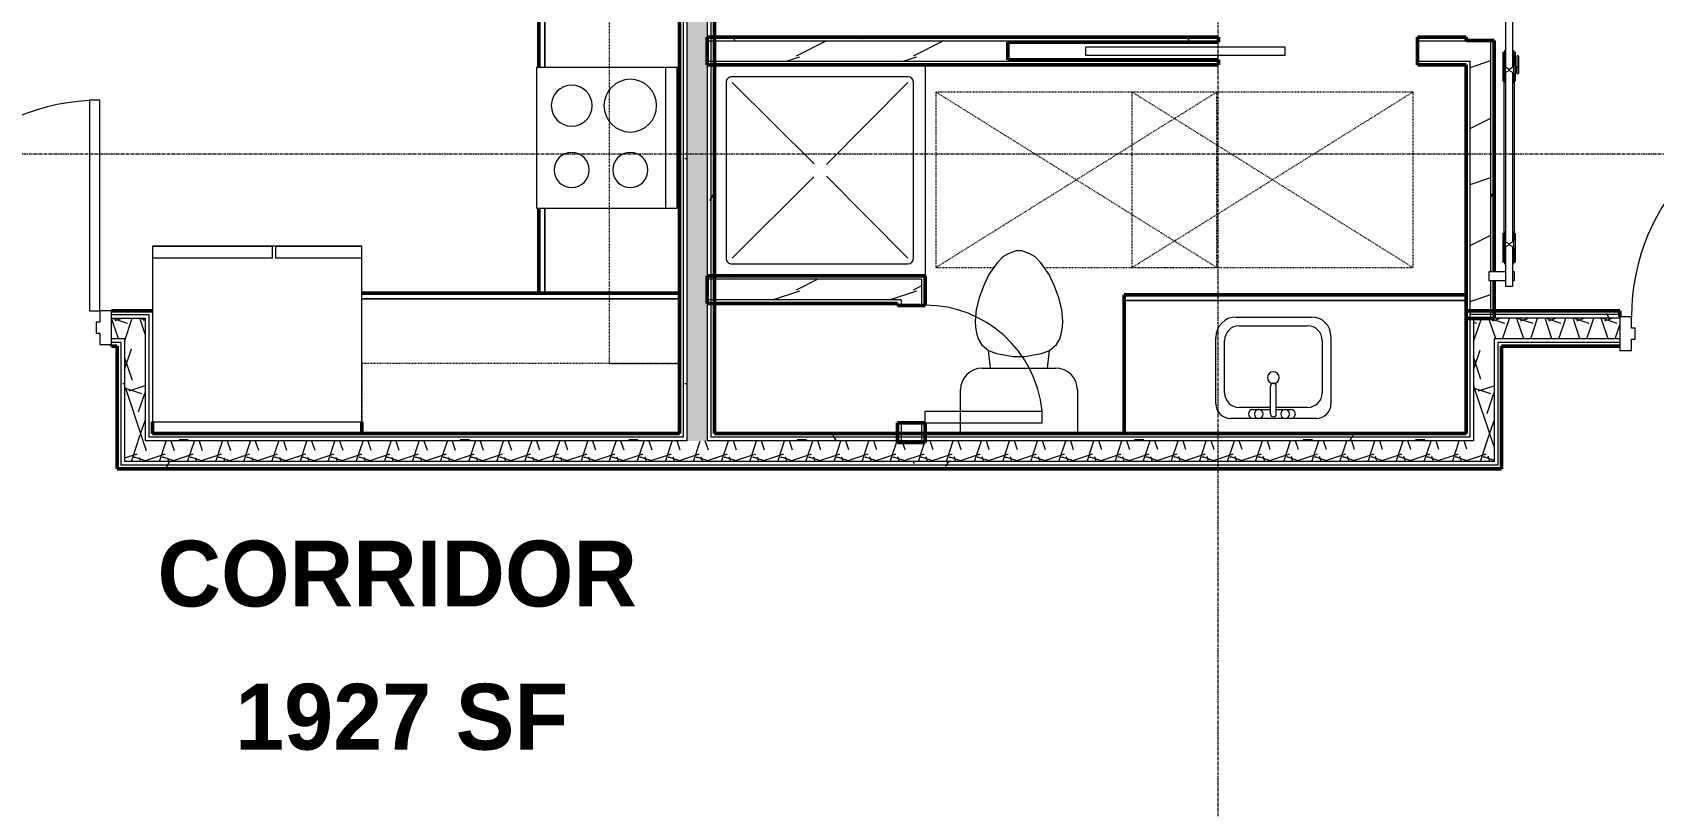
# Model space of a CAD drawing. Extents: x -4294 to -464, y 9706 to 12475.
# Drawn here: x -3029.8 to -2752.9, y 10391.7 to 10524 of the extents above; entities that cross this region are included whole.
import ezdxf

# ---------------------------------------------------------------- set-up
doc = ezdxf.new("R2010")
doc.units = 0
doc.linetypes.add('Dash', pattern=[0.25, 0.125, -0.125])
doc.linetypes.add('Grid Line 1_2_', pattern=[0.875, 0.5, -0.125, 0.125, -0.125])
for name, color, linetype, lineweight in [('0-1', 7, 'Continuous', 5), ('0-2', 50, 'Continuous', 13), ('A-AREA-IDEN', 2, 'Continuous', 9), ('A-DOOR', 31, 'Continuous', 13), ('A-DOOR-1', 7, 'Continuous', 9), ('A-DOOR-2', 90, 'Continuous', 20), ('A-DOOR-3', 50, 'Continuous', 13), ('A-DOOR-4', 250, 'Continuous', 50), ('A-DOOR-5', 31, 'Continuous', 20), ('A-DOOR-6', 31, 'Continuous', 9), ('A-DOOR-FRAM', 31, 'Continuous', 20), ('A-GENM-HDLN-1', 7, 'Dash', 9), ('A-WALL', 113, 'Continuous', 13), ('A-WALL-2', 250, 'Continuous', 50), ('A-WALL-3', 50, 'Continuous', 13), ('A-WALL-PATT-1', 7, 'Continuous', 9), ('A-WALL-PATT-2', 8, 'Continuous', 9), ('A-WALL-PATT-5', 111, 'Continuous', 9), ('I-WALL-1', 2, 'Continuous', 50), ('P-SANR-FIXT-1', 7, 'Continuous', 9), ('Q-CASE-1', 250, 'Continuous', 50), ('Q-CASE-2', 7, 'Continuous', 9), ('Q-CASE-HDLN-1', 7, 'Dash', 9), ('Q-SPCQ-1', 7, 'Continuous', 9), ('S-GRID-1', 1, 'Grid Line 1_2_', 9)]:
    doc.layers.add(name, color=color, linetype=linetype, lineweight=lineweight)
doc.styles.add('Century Gothic_B', font='Gothicb.ttf', dxfattribs={"height": 11.25})
pattern_1 = [(0, (0, 0), (38.4, 9.6), [1.584, -27.216, 1.584, -27.216, -153.6]), (0, (0, 0), (38.4, 9.6), [-57.6, 1.584, -56.016, 1.584, -27.216, -67.2]), (0, (0, 0), (38.4, 9.6), [-144, 1.584, -17.616, 1.584, -46.416]), (120, (14.4, 4.8), (-27.513844, 28.4553755), [1.584, -27.216, 1.584, -27.216, -153.6]), (120, (14.4, 4.8), (-27.513844, 28.4553755), [-57.6, 1.584, -56.016, 1.584, -27.216, -67.2]), (120, (14.4, 4.8), (-27.513844, 28.4553755), [-144, 1.584, -17.616, 1.584, -46.416]), (240, (19.2, 24), (-10.886156, -38.0553755), [1.584, -27.216, 1.584, -27.216, -153.6]), (240, (19.2, 24), (-10.886156, -38.0553755), [-57.6, 1.584, -56.016, 1.584, -27.216, -67.2]), (240, (19.2, 24), (-10.886156, -38.0553755), [-144, 1.584, -17.616, 1.584, -46.416])]
pattern_2 = [(216.87, (7.997, 19.992), (59.9755286, 39.9843071), [9.996, -89.964]), (206.565, (19.992, 13.994), (-19.991807, -19.992219), [22.352, -22.352]), (198.435, (19.992, 3.998), (-39.983821, -19.991955), [12.644, -50.576])]
pattern_3 = [(161.57, (0.6, 0.6), (-4.80033747, -0.00041462), [0, -34.152, 3.792, 0]), (18.43, (-0.6, 0.6), (-4.80033747, 0.00041462), [0, -34.152, 3.792, 0]), (108.43, (0.6, 0.6), (2.39913218, -12.00105099), [11.382, -26.562]), (71.57, (-0.6, 0.6), (2.39913218, 12.00105099), [11.382, -26.562])]

# ---------------------------------------------------------------- blocks, each defined once
blk = doc.blocks.new('Refrigerator_-_Side-by-Side_6047 - 36_ X 30_-345559-FLOOR PLAN - 2ND FLOOR')
at = {"layer": 'Q-SPCQ-1'}
for p, q in [((17.87, 14.42), (-17.88, 14.42)), ((-17.88, 14.42), (-17.88, -15.58)), ((17.87, -15.58), (17.87, 14.42)), ((-17.88, -13.58), (-3.13, -13.58)), ((-17.88, -13.58), (-17.88, -15.58)), ((-3.13, -15.58), (-3.13, -13.58)), ((-2.63, -13.58), (17.87, -13.58)), ((-2.63, -13.58), (-2.63, -15.58)), ((17.87, -15.58), (17.87, -13.58)), ((-17.88, -15.58), (17.87, -15.58)), ((-3.13, -15.58), (-17.88, -15.58)), ((17.87, -15.58), (-2.63, -15.58))]:
    blk.add_line(p, q, dxfattribs=at)
blk = doc.blocks.new('Range - 24_ x 24_-V33-FLOOR PLAN - 2ND FLOOR')
at = {"layer": 'Q-SPCQ-1'}
for p, q in [((24, 24), (0, 24)), ((0, 24), (0, 0)), ((24, 0), (24, 24)), ((0, 22), (24, 22)), ((0, 0), (24, 0))]:
    blk.add_line(p, q, dxfattribs=at)
for centre, radius, start, end in [((6.5, 16), 4.5, 360, 180), ((17.5, 16), 3, 360, 180), ((6.5, 16), 4.5, 180, 0), ((17.5, 16), 3, 180, 0), ((6.5, 6), 3.5, 360, 180), ((17.5, 6), 3, 360, 180), ((6.5, 6), 3.5, 180, 0), ((17.5, 6), 3, 180, 0)]:
    blk.add_arc(centre, radius, start, end, dxfattribs=at)
blk = doc.blocks.new('OD_CW_Base Cabinet - OD_CW_Base Cabinet-1445441-FLOOR PLAN - 2ND FLOOR')
at = {"layer": 'Q-CASE-1'}
for p, q in [((0.74, -24), (0.74, 0)), ((0.74, 0), (15.27, 0)), ((39.27, 0), (70.36, 0)), ((70.36, 0), (70.36, -24))]:
    blk.add_line(p, q, dxfattribs=at)
at = {"layer": 'Q-CASE-2'}
for p, q in [((0.74, -1), (0.74, 0)), ((0.74, 0), (15.27, 0)), ((15.27, -1), (0.74, -1)), ((0.74, -24), (0.74, -1)), ((0.74, -1), (15.27, -1)), ((39.27, 0), (70.36, 0)), ((70.36, -1), (39.27, -1)), ((39.27, -1), (70.36, -1)), ((70.36, 0), (70.36, -1)), ((70.36, -1), (70.36, -24))]:
    blk.add_line(p, q, dxfattribs=at)
blk = doc.blocks.new('OD_CW_Base Cabinet - OD_CW_Base Cabinet-V65-FLOOR PLAN - 2ND FLOOR')
at = {"layer": 'Q-CASE-1'}
for p, q in [((0.74, 0), (54.99, 0)), ((0.74, -24), (0.74, -22))]:
    blk.add_line(p, q, dxfattribs=at)
at = {"layer": 'Q-CASE-2'}
for p, q in [((0.74, 0), (54.99, 0)), ((54.99, -1), (0.74, -1)), ((0.74, -1), (54.99, -1)), ((0.74, -24), (0.74, -22))]:
    blk.add_line(p, q, dxfattribs=at)
blk = doc.blocks.new('OD_CW_Upper Cabinet - OD_CW_Upper Cabinet-1916694-FLOOR PLAN - 2ND FLOOR')
at = {"layer": 'Q-CASE-HDLN-1'}
for p, q in [((118.36, 24), (0.74, 24)), ((0.74, 24), (0.74, 12)), ((118.36, 12), (118.36, 24)), ((0.74, 12), (118.36, 12))]:
    blk.add_line(p, q, dxfattribs=at)
blk = doc.blocks.new('OD_CW_Upper Cabinet - OD_CW_Upper Cabinet-1916695-FLOOR PLAN - 2ND FLOOR')
at = {"layer": 'Q-CASE-HDLN-1'}
for p, q in [((54.99, 24), (0.74, 24)), ((0.74, 24), (0.74, 12)), ((54.99, 12), (54.99, 24)), ((0.74, 12), (54.99, 12))]:
    blk.add_line(p, q, dxfattribs=at)
blk = doc.blocks.new('Pocket_Door_2385 - 34_ x 80_-1722096-FLOOR PLAN - 2ND FLOOR')
at = {"layer": 'A-DOOR-2'}
for p, q in [((-39.67, -0.75), (-39.67, 0.75)), ((-39.67, 0.75), (-5.67, 0.75)), ((-5.67, 0.75), (-5.67, -0.75)), ((-5.67, -0.75), (-39.67, -0.75))]:
    blk.add_line(p, q, dxfattribs=at)
blk = doc.blocks.new('M_Sink Vanity-Square - 500 x 440mm-1372835-FLOOR PLAN - 2ND FLOOR')
at = {"layer": 'P-SANR-FIXT-1'}
for p, q in [((-5.72, 10.23), (7.14, 10.23)), ((-5.72, 10.23), (7.14, 10.23)), ((-5.22, 8.73), (6.46, 8.73)), ((-9.22, -4.59), (-9.22, 6.73)), ((-9.22, -4.59), (-9.22, 6.73)), ((-7.72, -2.72), (-7.72, 6.23)), ((8.96, 6.23), (8.96, -2.72)), ((10.46, 6.91), (10.46, -4.59)), ((10.46, 6.91), (10.46, -4.59)), ((0.12, -6.33), (0.12, -1.59)), ((1.12, -6.33), (1.12, -1.59)), ((0.12, -5.22), (-5.22, -5.22)), ((6.46, -5.22), (1.12, -5.22)), ((7.96, -7.09), (-6.72, -7.09)), ((7.96, -7.09), (-6.72, -7.09)), ((-2.88, -5.59), (0.12, -5.59)), ((3.62, -7.09), (-2.88, -7.09)), ((1.12, -5.59), (3.62, -5.59))]:
    blk.add_line(p, q, dxfattribs=at)
for centre, radius, start, end in [((-5.72, 6.73), 3.5, 90, 180), ((-5.72, 6.73), 3.5, 90, 180), ((-5.22, 6.23), 2.5, 90, 180), ((6.46, 6.23), 2.5, 360, 90), ((7.14, 6.91), 3.32, 0, 90), ((7.14, 6.91), 3.32, 360, 90), ((0.62, -0.13), 1, 360, 180), ((-5.22, -2.72), 2.5, 180, 270), ((0.62, -0.13), 1, 180, 0), ((0.62, -1.59), 0.5, 360, 180), ((6.46, -2.72), 2.5, 270, 360), ((-6.72, -4.59), 2.5, 180, 270), ((-6.72, -4.59), 2.5, 180, 270), ((7.96, -4.59), 2.5, 270, 0), ((7.96, -4.59), 2.5, 270, 0), ((-2.88, -6.34), 0.75, 90, 270), ((-1.88, -6.34), 0.75, 360, 180), ((-1.88, -6.34), 0.75, 180, 0), ((0.62, -6.33), 0.5, 180, 0), ((2.62, -6.34), 0.75, 0, 180), ((2.62, -6.34), 0.75, 180, 0), ((3.62, -6.34), 0.75, 270, 90)]:
    blk.add_arc(centre, radius, start, end, dxfattribs=at)
blk = doc.blocks.new('Toilet-Domestic-3D - Toilet-Domestic-3D-V72-FLOOR PLAN - 2ND FLOOR')
at = {"layer": 'P-SANR-FIXT-1'}
for p, q in [((-9.98, 11.75), (-9.98, 19.2)), ((9.98, 19.2), (9.98, 11.75)), ((6.25, 8.02), (-6.25, 8.02)), ((-4.86, 8.02), (-5.21, 5)), ((-1, 6), (-3.84, 5.5)), ((1, 6), (-1, 6)), ((3.84, 5.5), (1, 6)), ((4.86, 8.02), (5.21, 5)), ((-6.97, 3), (-7.24, 2)), ((-6.4, 4), (-6.97, 3)), ((-5.21, 5), (-6.4, 4)), ((-3.84, 5.5), (-5.21, 5)), ((5.21, 5), (3.84, 5.5)), ((6.4, 4), (5.21, 5)), ((6.97, 3), (6.4, 4)), ((7.24, 2), (6.97, 3)), ((-7.41, 1), (-7.5, 0)), ((-7.24, 2), (-7.41, 1)), ((7.41, 1), (7.24, 2)), ((7.5, 0), (7.41, 1)), ((-7.5, 0), (-7.33, -1.99)), ((-7.33, -1.99), (-6.79, -4)), ((6.79, -4), (7.33, -1.99)), ((7.33, -1.99), (7.5, 0)), ((-6.79, -4), (-6.06, -6)), ((6.06, -6), (6.79, -4)), ((-6.06, -6), (-5.13, -8)), ((-5.13, -8), (-3.74, -10)), ((3.74, -10), (5.13, -8)), ((5.13, -8), (6.06, -6)), ((-3.74, -10), (-2.74, -11)), ((-2.74, -11), (-1.87, -11.5)), ((1.87, -11.5), (2.74, -11)), ((2.74, -11), (3.74, -10)), ((-1.87, -11.5), (-0.5, -12)), ((-0.5, -12), (0.5, -12)), ((0.5, -12), (1.87, -11.5))]:
    blk.add_line(p, q, dxfattribs=at)
for centre, start, end in [((-6.25, 11.75), 180, 270), ((6.25, 11.75), 270, 360)]:
    blk.add_arc(centre, 3.73, start, end, dxfattribs=at)
blk = doc.blocks.new('OD_CW_Base Cabinet - OD_CW_Base Cabinet-V73-FLOOR PLAN - 2ND FLOOR')
at = {"layer": 'Q-CASE-1'}
for p, q in [((59.14, 0), (59.14, 23.72)), ((0.74, 0), (59.14, 0))]:
    blk.add_line(p, q, dxfattribs=at)
at = {"layer": 'Q-CASE-2'}
for p, q in [((59.14, 23.72), (59.14, 1)), ((0.74, 1), (59.14, 1)), ((59.14, 1), (0.74, 1)), ((59.14, 0), (0.74, 0)), ((59.14, 1), (59.14, 0))]:
    blk.add_line(p, q, dxfattribs=at)
blk = doc.blocks.new('Shower Base-3D - 36_ x 36_-V46-FLOOR PLAN - 2ND FLOOR')
at = {"layer": 'P-SANR-FIXT-1'}
for p, q in [((-18, -18), (-18, 18)), ((-16, 15), (-16, -15)), ((15, 16), (-15, 16)), ((-1.13, 0.98), (-15, 15)), ((1.01, 1.11), (15, 15)), ((16, -15), (16, 15)), ((-1.12, -1), (-15, -15)), ((0.97, -1.14), (15, -15)), ((-15, -16), (15, -16))]:
    blk.add_line(p, q, dxfattribs=at)
for centre, start, end in [((-15, 15), 90, 180), ((15, 15), 360, 90), ((-15, -15), 180, 270), ((15, -15), 270, 0)]:
    blk.add_arc(centre, 1, start, end, dxfattribs=at)
blk = doc.blocks.new('Interior_barn_door_18732 - Interior_barn_door_18732-1655839-FLOOR PLAN - 2ND FLOOR')
at = {"layer": 'A-DOOR-1'}
for p, q in [((-23.69, -6), (-23.69, -6.07)), ((-23.44, -6.07), (-23.69, -6.07)), ((-23.69, -6.07), (-23.62, -6.07)), ((-23.63, -6.32), (-23.63, -6.57)), ((-23.59, -6.32), (-23.59, -6.57)), ((-23.56, -6.32), (-22.49, -6.32)), ((-22.49, -6.57), (-23.56, -6.57)), ((-22.69, -6.07), (-23.44, -6.07)), ((-23.32, -6.07), (-23.32, -6.32)), ((-23.32, -6.07), (-23.32, -6.32)), ((-22.82, -6.32), (-22.82, -6.07)), ((-22.82, -6.32), (-22.82, -6.07)), ((-22.44, -6.07), (-22.69, -6.07)), ((-22.51, -6.07), (-22.44, -6.07)), ((-22.49, -6.32), (-22.49, -6.57)), ((-22.44, -6.07), (-22.44, -6)), ((-20.62, -6.57), (-20.62, -6.32))]:
    blk.add_line(p, q, dxfattribs=at)
for points in [[(-23.63, -6.32), (-23.62, -6.32), (-23.6, -6.32), (-23.58, -6.32)], [(-23.58, -6.57), (-23.6, -6.57), (-23.62, -6.57), (-23.63, -6.57)]]:
    blk.add_open_spline(points, degree=3, dxfattribs=at)
for points, knots in [([(-22.49, -6.32), (-22.05, -6.32), (-21.63, -6.32), (-21.29, -6.32), (-20.97, -6.32), (-20.65, -6.32), (-20.61, -6.32), (-20.63, -6.32), (-20.63, -6.32)], [-0.722227, -0.722227, -0.722227, -0.722227, -0.6854273, -0.6485379, -0.6054888, -0.5563887, -0.4969616, -0.4885654, -0.4885654, -0.4885654, -0.4885654]), ([(-20.63, -6.57), (-20.63, -6.57), (-20.61, -6.57), (-20.65, -6.57), (-20.97, -6.57), (-21.29, -6.57), (-21.63, -6.57), (-22.05, -6.57), (-22.49, -6.57)], [0.4885654, 0.4885654, 0.4885654, 0.4885654, 0.4969616, 0.5563887, 0.6054888, 0.6485379, 0.6854273, 0.722227, 0.722227, 0.722227, 0.722227])]:
    blk.add_open_spline(points, degree=3, knots=knots, dxfattribs=at)
at = {"layer": 'A-DOOR-3'}
for p, q in [((-57.5, -1.47), (-59, -1.47)), ((-59, -1.47), (-59, -4.32)), ((-57.5, -4.32), (-57.5, -1.47)), ((20, -1.47), (18.5, -1.47)), ((18.5, -1.47), (18.5, -4.32)), ((20, -4.32), (20, -1.47)), ((-53.24, -4.32), (-60, -4.32)), ((-60, -4.95), (-60, -4.32)), ((-60, -5.57), (-60, -4.95)), ((-53.29, -4.23), (-52.82, -4.98)), ((-53.29, -4.23), (-52.79, -4.23)), ((-52.82, -4.92), (-53.29, -5.67)), ((-52.79, -4.23), (-52.29, -4.23)), ((-52.76, -4.98), (-52.29, -4.23)), ((-52.29, -5.67), (-52.76, -4.92)), ((-23.44, -4.32), (-52.35, -4.32)), ((-50.9, -4.07), (-24.9, -4.07)), ((-23.5, -4.23), (-23.03, -4.98)), ((-23.5, -4.23), (-23, -4.23)), ((-23.03, -4.92), (-23.5, -5.67)), ((-23, -4.23), (-22.5, -4.23)), ((-22.97, -4.98), (-22.5, -4.23)), ((-22.5, -5.67), (-22.97, -4.92)), ((21, -4.32), (-22.56, -4.32)), ((21, -4.32), (21, -4.95)), ((21, -4.95), (21, -5.57)), ((-60, -5.57), (-53.23, -5.57)), ((-59, -5.57), (-59, -5.85)), ((-59, -5.85), (-57.5, -5.85)), ((-57.5, -5.85), (-57.5, -5.57)), ((-53.56, -5.67), (-53.56, -6)), ((-52.06, -5.67), (-53.56, -5.67)), ((-52.06, -6), (-53.56, -6)), ((-52.35, -5.57), (-23.44, -5.57)), ((-52.06, -6), (-52.06, -5.67)), ((-24.9, -5.82), (-50.9, -5.82)), ((-23.73, -6), (-23.73, -5.67)), ((-22.23, -5.67), (-23.73, -5.67)), ((-22.23, -6), (-23.73, -6)), ((-22.56, -5.57), (21, -5.57)), ((-22.23, -5.67), (-22.23, -6)), ((18.5, -5.57), (18.5, -5.85)), ((18.5, -5.85), (20, -5.85)), ((20, -5.85), (20, -5.57))]:
    blk.add_line(p, q, dxfattribs=at)
at = {"layer": 'A-DOOR-4'}
for p, q in [((-50.9, -4.07), (-55.9, -4.07)), ((-55.9, -4.07), (-55.9, -4.32)), ((-50.9, -4.33), (-50.9, -4.07)), ((-19.9, -4.07), (-24.9, -4.07)), ((-24.9, -4.07), (-24.9, -4.33)), ((-19.9, -4.34), (-19.9, -4.07)), ((-55.9, -5.57), (-55.9, -5.82)), ((-55.9, -5.82), (-53.56, -5.82)), ((-52.06, -5.82), (-50.9, -5.82)), ((-50.9, -5.82), (-50.9, -5.57)), ((-24.9, -5.57), (-24.9, -5.82)), ((-24.9, -5.82), (-23.73, -5.82)), ((-22.23, -5.82), (-19.9, -5.82)), ((-19.9, -5.82), (-19.9, -5.55))]:
    blk.add_line(p, q, dxfattribs=at)
blk = doc.blocks.new('Single-Flush - CLOSET-1720159-FLOOR PLAN - 2ND FLOOR')
at = {"layer": 'A-DOOR-1'}
blk.add_arc((10, 2.37), 20.07, 95.7201, 180, dxfattribs=at)
at = {"layer": 'A-DOOR-2'}
for p, q in [((8, 2.37), (8, 22.34)), ((10, 22.34), (8, 22.34)), ((10, 2.37), (10, 22.34)), ((10, 2.37), (8, 2.37))]:
    blk.add_line(p, q, dxfattribs=at)
blk = doc.blocks.new('ADA Clearances - 30_x48_-V47-FLOOR PLAN - 2ND FLOOR')
at = {"layer": 'A-GENM-HDLN-1'}
for p, q in [((15, -24), (-15, 24)), ((-15, -24), (15, 24)), ((15, 24), (-15, 24)), ((-15, 24), (-15, 14.12)), ((15, -24), (15, 24)), ((-15, 5.48), (-15, -24)), ((-15, -24), (15, -24))]:
    blk.add_line(p, q, dxfattribs=at)
blk = doc.blocks.new('ADA Clearances - 30_x48_-V14-FLOOR PLAN - 2ND FLOOR')
at = {"layer": 'A-GENM-HDLN-1'}
for p, q in [((15, -24), (-15, 24)), ((-15, -24), (15, 24)), ((15, 24), (-15, 24)), ((-15, 24), (-15, -24)), ((15, -24), (15, 24)), ((-15, -24), (15, -24))]:
    blk.add_line(p, q, dxfattribs=at)
blk = doc.blocks.new('CTR - 1st Phase - Unit Layouts_rvt-1-FLOOR PLAN - 2ND FLOOR')
at = {"layer": 'A-WALL-PATT-1'}
h = blk.add_hatch(dxfattribs=at)
h.set_pattern_fill('FP_1', color=256, style=0, pattern_type=2)
h.set_pattern_definition(pattern_1)
h.paths.add_polyline_path([(-2780.8, 10475.14), (-2780.17, 10475.14), (-2780.17, 10481.58), (-2780.8, 10481.58), (-2780.8, 10475.14)], flags=0)
h.paths.add_polyline_path([(-2780.17, 10483.08), (-2780.17, 10522.58), (-2780.8, 10522.58), (-2780.8, 10483.08), (-2780.69, 10483.08)], flags=0)
h.paths.add_polyline_path([(-2780.8, 10558.58), (-2780.17, 10558.58), (-2780.17, 10559.08), (-2780.8, 10559.08)], flags=0)
h.paths.add_polyline_path([(-2780.43, 10560.58), (-2780.17, 10560.58), (-2780.17, 10562.01), (-2780.8, 10562.01), (-2780.8, 10560.58)], flags=0)
h = blk.add_hatch(dxfattribs=at)
h.set_pattern_fill('FP_1', color=256, style=0, pattern_type=2)
h.set_pattern_definition(pattern_1)
h.paths.add_polyline_path([(-2784.92, 10522.55), (-2784.92, 10523.17), (-2793.25, 10523.17), (-2793.25, 10522.55), (-2788.22, 10522.55)], flags=0)
h.paths.add_polyline_path([(-2843.35, 10522.55), (-2827.25, 10522.55), (-2827.25, 10523.17), (-2913.32, 10523.16), (-2913.32, 10522.55), (-2863.25, 10522.55)], flags=0)
h = blk.add_hatch(dxfattribs=at)
h.set_pattern_fill('FP_1', color=256, style=0, pattern_type=2)
h.set_pattern_definition(pattern_1)
h.paths.add_polyline_path([(-2877.32, 10481.8), (-2877.32, 10482.42), (-2913.32, 10482.4), (-2913.32, 10481.8), (-2877.95, 10481.8)], flags=0)
at = {"layer": 'A-WALL-PATT-2'}
h = blk.add_hatch(dxfattribs=at)
h.set_pattern_fill('FP_2', color=256, style=0, pattern_type=2)
h.set_pattern_definition(pattern_2)
h.paths.add_polyline_path([(-2781.08, 10475.13), (-2780.8, 10475.13), (-2780.8, 10481.58), (-2781.08, 10481.58), (-2781.08, 10483.08), (-2780.8, 10483.08), (-2780.8, 10522.58), (-2784.3, 10522.55), (-2784.3, 10475.13)], flags=0)
h.paths.add_polyline_path([(-2784.3, 10558.58), (-2780.8, 10558.58), (-2780.8, 10559.08), (-2781.08, 10559.08), (-2781.08, 10560.58), (-2780.8, 10560.58), (-2780.8, 10562.63), (-2784.3, 10562.63), (-2784.3, 10562.01)], flags=0)
h = blk.add_hatch(dxfattribs=at)
h.set_pattern_fill('FP_2', color=256, style=0, pattern_type=2)
h.set_pattern_definition(pattern_2)
h.paths.add_polyline_path([(-2784.92, 10519.05), (-2784.3, 10519.09), (-2784.3, 10522.58), (-2793.25, 10522.55), (-2793.25, 10519.05), (-2788.22, 10519.05)], flags=0)
h.paths.add_polyline_path([(-2827.25, 10519.05), (-2827.25, 10519.3), (-2863.25, 10519.3), (-2863.25, 10522.3), (-2827.25, 10522.3), (-2827.25, 10522.55), (-2913.32, 10522.54), (-2913.32, 10519.05), (-2843.35, 10519.05)], flags=0)
h = blk.add_hatch(dxfattribs=at)
h.set_pattern_fill('FP_2', color=256, style=0, pattern_type=2)
h.set_pattern_definition(pattern_2)
h.paths.add_polyline_path([(-2877.95, 10478.3), (-2877.95, 10481.8), (-2913.32, 10481.8), (-2913.32, 10478.3), (-2881.45, 10478.3)], flags=0)
at = {"layer": 'A-WALL-2'}
for p, q in [((-2827.25, 10523.17), (-2914.57, 10523.17)), ((-2914.57, 10523.17), (-2914.57, 10518.42)), ((-2863.25, 10519.3), (-2863.25, 10522.3)), ((-2863.25, 10522.3), (-2827.25, 10522.3)), ((-2827.25, 10522.3), (-2827.25, 10523.17)), ((-2784.92, 10523.17), (-2793.25, 10523.17)), ((-2793.25, 10523.17), (-2793.25, 10518.42)), ((-2784.92, 10522.58), (-2784.92, 10523.17)), ((-2780.17, 10522.58), (-2784.92, 10522.58)), ((-2780.17, 10483.08), (-2780.17, 10522.58)), ((-2827.25, 10519.3), (-2863.25, 10519.3)), ((-2827.25, 10518.42), (-2827.25, 10519.3)), ((-2914.57, 10518.42), (-2827.25, 10518.42)), ((-2793.25, 10518.42), (-2784.92, 10518.42)), ((-2784.92, 10518.42), (-2784.92, 10475.13)), ((-2877.32, 10482.42), (-2914.57, 10482.42)), ((-2914.57, 10482.42), (-2914.57, 10477.67)), ((-2877.32, 10481.8), (-2877.32, 10482.42)), ((-2877.32, 10477.67), (-2877.32, 10481.8)), ((-2780.17, 10475.13), (-2780.17, 10481.58)), ((-2914.57, 10477.67), (-2882.07, 10477.67)), ((-2882.07, 10477.67), (-2882.07, 10477.3)), ((-2882.07, 10477.3), (-2877.32, 10477.3)), ((-2877.32, 10477.3), (-2877.32, 10477.67)), ((-2784.92, 10475.13), (-2780.17, 10475.13)), ((-2877.32, 10457.3), (-2882.07, 10457.3)), ((-2882.07, 10457.3), (-2882.07, 10453.91)), ((-2877.32, 10453.91), (-2877.32, 10457.3)), ((-2882.07, 10453.91), (-2877.32, 10453.91))]:
    blk.add_line(p, q, dxfattribs=at)
at = {"layer": 'A-WALL-3'}
for p, q in [((-2914.57, 10522.55), (-2827.25, 10522.55)), ((-2793.25, 10522.55), (-2784.92, 10522.55)), ((-2784.92, 10522.55), (-2784.92, 10522.58)), ((-2780.8, 10522.58), (-2780.8, 10483.08)), ((-2914.57, 10519.05), (-2827.25, 10519.05)), ((-2793.25, 10519.05), (-2784.92, 10519.05)), ((-2784.92, 10519.05), (-2784.3, 10519.05)), ((-2784.3, 10519.05), (-2784.3, 10475.13)), ((-2877.95, 10481.8), (-2914.57, 10481.8)), ((-2877.95, 10481.8), (-2877.95, 10478.3)), ((-2780.8, 10481.58), (-2780.8, 10475.13)), ((-2881.45, 10478.3), (-2914.57, 10478.3)), ((-2881.45, 10478.3), (-2881.45, 10477.67)), ((-2881.45, 10477.67), (-2881.45, 10477.3)), ((-2877.95, 10478.3), (-2877.95, 10477.67)), ((-2877.95, 10477.67), (-2877.95, 10477.3)), ((-2881.45, 10457.3), (-2881.45, 10453.91)), ((-2877.95, 10457.3), (-2877.95, 10453.91))]:
    blk.add_line(p, q, dxfattribs=at)
at = {"layer": '0-2'}
for name, p, rotation in [('OD_CW_Upper Cabinet - OD_CW_Upper Cabinet-1916694-FLOOR PLAN - 2ND FLOOR', (-2943.32, 10585.8), 269.9999999999745), ('Interior_barn_door_18732 - Interior_barn_door_18732-1655839-FLOOR PLAN - 2ND FLOOR', (-2782.55, 10540.58), 89.99999999996984), ('OD_CW_Base Cabinet - OD_CW_Base Cabinet-1445441-FLOOR PLAN - 2ND FLOOR', (-2943.32, 10478.7), 89.9999999999732), ('Range - 24_ x 24_-V33-FLOOR PLAN - 2ND FLOOR', (-2943.7, 10517.97), 269.9999999999824), ('Shower Base-3D - 36_ x 36_-V46-FLOOR PLAN - 2ND FLOOR', (-2895.32, 10500.42), 180), ('ADA Clearances - 30_x48_-V47-FLOOR PLAN - 2ND FLOOR', (-2851.52, 10498.8), 89.99999999996399), ('ADA Clearances - 30_x48_-V14-FLOOR PLAN - 2ND FLOOR', (-2818.02, 10498.8), 89.99999999996399), ('Refrigerator_-_Side-by-Side_6047 - 36_ X 30_-345559-FLOOR PLAN - 2ND FLOOR', (-2991.45, 10471.86), 180), ('Toilet-Domestic-3D - Toilet-Domestic-3D-V72-FLOOR PLAN - 2ND FLOOR', (-2861.32, 10474.64), 180), ('Single-Flush - CLOSET-1720159-FLOOR PLAN - 2ND FLOOR', (-2879.7, 10467.3), 269.9999999999621), ('OD_CW_Base Cabinet - OD_CW_Base Cabinet-V73-FLOOR PLAN - 2ND FLOOR', (-2784.19, 10479.16), 180), ('OD_CW_Upper Cabinet - OD_CW_Upper Cabinet-1916695-FLOOR PLAN - 2ND FLOOR', (-2918.59, 10479.44), 180)]:
    blk.add_blockref(name, p, dxfattribs=dict(at, rotation=rotation))
for name, p in [('Pocket_Door_2385 - 34_ x 80_-1722096-FLOOR PLAN - 2ND FLOOR', (-2810.25, 10520.8)), ('OD_CW_Base Cabinet - OD_CW_Base Cabinet-V65-FLOOR PLAN - 2ND FLOOR', (-2974.31, 10479.44)), ('M_Sink Vanity-Square - 500 x 440mm-1372835-FLOOR PLAN - 2ND FLOOR', (-2818.49, 10465.13))]:
    blk.add_blockref(name, p, dxfattribs=at)
blk = doc.blocks.new('CTR - 1st Phase - Shell_rvt-1-FLOOR PLAN - 2ND FLOOR')
at = {"layer": 'S-GRID-1'}
for p, q in [((-2827.32, 9836.18), (-2827.32, 12413.74)), ((-464.45, 10503.19), (-4232.19, 10503.19))]:
    blk.add_line(p, q, dxfattribs=at)
blk = doc.blocks.new('HOLLOW METAL - UNIT DOOR-1759144-FLOOR PLAN - 2ND FLOOR')
at = {"layer": 'A-DOOR-5'}
for p, q in [((18, 38.25), (16.25, 38.25)), ((16.25, 38.25), (16.25, 2.25)), ((18, 2.25), (18, 38.25)), ((16.25, 2.25), (18, 2.25))]:
    blk.add_line(p, q, dxfattribs=at)
at = {"layer": 'A-DOOR-6'}
blk.add_arc((18, 2.25), 36, 90, 180, dxfattribs=at)
at = {"layer": 'A-DOOR-FRAM'}
for p, q in [((-18, 2.25), (-20, 2.25)), ((-20, 2.25), (-20, -3.5)), ((-18, 0.3125), (-18, 2.25)), ((-17.375, 0.3125), (-18, 0.3125)), ((-17.375, -1.5625), (-17.375, 0.3125)), ((18, 0.3125), (17.375, 0.3125)), ((17.375, 0.3125), (17.375, -1.5625)), ((18, 2.25), (18, 0.3125)), ((20, 2.25), (18, 2.25)), ((20, -3.5), (20, 2.25)), ((-18, -3.5), (-18, -1.5625)), ((-18, -1.5625), (-17.375, -1.5625)), ((17.375, -1.5625), (18, -1.5625)), ((18, -1.5625), (18, -3.5)), ((-20, -3.5), (-18, -3.5)), ((18, -3.5), (20, -3.5))]:
    blk.add_line(p, q, dxfattribs=at)
blk = doc.blocks.new('HOLLOW METAL - UNIT DOOR-1956233-FLOOR PLAN - 2ND FLOOR')
at = {"layer": 'A-DOOR-5'}
for p, q in [((18, 39.25), (16.25, 39.25)), ((16.25, 39.25), (16.25, 3.25)), ((18, 3.25), (18, 39.25)), ((16.25, 3.25), (18, 3.25))]:
    blk.add_line(p, q, dxfattribs=at)
at = {"layer": 'A-DOOR-6'}
blk.add_arc((18, 3.25), 36, 90, 180, dxfattribs=at)
at = {"layer": 'A-DOOR-FRAM'}
for p, q in [((-18, 3.25), (-20, 3.25)), ((-20, 3.25), (-20, -2.5)), ((-18, 1.3125), (-18, 3.25)), ((18, 3.25), (18, 1.3125)), ((20, 3.25), (18, 3.25)), ((20, -2.5), (20, 3.25)), ((-17.375, 1.3125), (-18, 1.3125)), ((-17.375, -0.5625), (-17.375, 1.3125)), ((18, 1.3125), (17.375, 1.3125)), ((17.375, 1.3125), (17.375, -0.5625)), ((-20, -2.5), (-18, -2.5)), ((-18, -2.5), (-18, -0.5625)), ((-18, -0.5625), (-17.375, -0.5625)), ((17.375, -0.5625), (18, -0.5625)), ((18, -0.5625), (18, -2.5)), ((18, -2.5), (20, -2.5))]:
    blk.add_line(p, q, dxfattribs=at)

msp = doc.modelspace()

# ---------------------------------------------------------------- hatches: boundary and pattern name
at = {"layer": 'A-WALL-PATT-5'}
h = msp.add_hatch(dxfattribs=at)
h.set_pattern_fill('FP_1', color=256, style=0, pattern_type=2)
h.set_pattern_definition(pattern_1)
h.paths.add_polyline_path([(-2918.6987, 10455.4394), (-2918.6987, 10843.1394), (-2919.3237, 10843.1394), (-2919.3237, 10455.4394)], flags=0)
h = msp.add_hatch(dxfattribs=at)
h.set_pattern_fill('FP_1', color=256, style=0, pattern_type=2)
h.set_pattern_definition(pattern_1)
h.paths.add_polyline_path([(-2918.6987, 10454.8144), (-2918.0737, 10454.8186), (-2918.0737, 10843.1394), (-2918.6987, 10843.1394), (-2918.6987, 10455.4394)], flags=0)
h = msp.add_hatch(dxfattribs=at)
h.set_pattern_fill('FP_41', color=256, style=0, pattern_type=2)
h.set_pattern_definition(pattern_3)
h.paths.add_polyline_path([(-2914.5737, 10454.1894), (-2914.5737, 10843.4144), (-2918.0737, 10843.4144), (-2918.0737, 10454.1894)], flags=0)
h = msp.add_hatch(dxfattribs=at)
h.set_pattern_fill('FP_1', color=256, style=0, pattern_type=2)
h.set_pattern_definition(pattern_1)
h.paths.add_polyline_path([(-2913.9487, 10454.8144), (-2913.9487, 10645.4271), (-2914.5737, 10645.4271), (-2914.5737, 10454.8144)], flags=0)
h.paths.add_polyline_path([(-2914.5737, 10648.9271), (-2913.9487, 10648.9271), (-2913.9487, 10843.1394), (-2914.5737, 10843.1394), (-2914.5737, 10702.6118)], flags=0)
h = msp.add_hatch(dxfattribs=at)
h.set_pattern_fill('FP_1', color=256, style=0, pattern_type=2)
h.set_pattern_definition(pattern_1)
h.paths.add_polyline_path([(-2913.3237, 10455.4394), (-2913.3237, 10645.4271), (-2913.9487, 10645.4271), (-2913.9487, 10455.4394)], flags=0)
h.paths.add_polyline_path([(-2913.3237, 10648.9271), (-2913.3237, 10843.1394), (-2913.9487, 10843.1394), (-2913.9487, 10648.9271)], flags=0)
h = msp.add_hatch(dxfattribs=at)
h.set_pattern_fill('FP_41', color=256, style=0, pattern_type=2)
h.set_pattern_definition(pattern_3)
h.paths.add_polyline_path([(-3015.3237, 10471.6394), (-3014.0737, 10471.6394), (-3014.0737, 10475.1394), (-3016.3237, 10475.1394), (-3016.3237, 10471.6394)], flags=0)
h.paths.add_polyline_path([(-3056.3237, 10471.6394), (-3056.3237, 10475.1394), (-3077.7737, 10475.1394), (-3077.7737, 10471.6394), (-3063.8642, 10471.6394)], flags=0)
h = msp.add_hatch(dxfattribs=at)
h.set_pattern_fill('FP_41', color=256, style=0, pattern_type=2)
h.set_pattern_definition(pattern_3)
h.paths.add_polyline_path([(-3014.0737, 10454.1894), (-3010.5737, 10454.1894), (-3010.5737, 10475.1394), (-3014.0737, 10475.1394), (-3014.0737, 10454.8144)], flags=0)
h = msp.add_hatch(dxfattribs=at)
h.set_pattern_fill('FP_41', color=256, style=0, pattern_type=2)
h.set_pattern_definition(pattern_3)
h.paths.add_polyline_path([(-2774.435, 10471.6394), (-2758.7237, 10471.6394), (-2758.7237, 10475.1394), (-2783.6737, 10475.1302), (-2783.6737, 10471.6394), (-2780.1737, 10471.6394)], flags=0)
h.paths.add_polyline_path([(-2710.7237, 10471.6394), (-2710.7237, 10475.1394), (-2718.7237, 10475.1394), (-2718.7237, 10471.6394)], flags=0)
h.paths.add_polyline_path([(-2645.7737, 10471.6394), (-2645.7783, 10475.1348), (-2670.7237, 10475.1394), (-2670.7237, 10471.6394), (-2649.2737, 10471.6394)], flags=0)
h = msp.add_hatch(dxfattribs=at)
h.set_pattern_fill('FP_1', color=256, style=0, pattern_type=2)
h.set_pattern_definition(pattern_1)
h.paths.add_polyline_path([(-2760.6526, 10475.7644), (-2758.7237, 10475.7644), (-2758.7237, 10476.3894), (-2780.1737, 10476.3894), (-2780.1737, 10475.7644), (-2774.435, 10475.7644)], flags=0)
h.paths.add_polyline_path([(-2718.3366, 10475.7644), (-2717.0987, 10475.7644), (-2717.0987, 10476.3894), (-2718.7237, 10476.3894), (-2718.7237, 10475.7644)], flags=0)
h.paths.add_polyline_path([(-2710.7237, 10475.7644), (-2710.7237, 10476.3894), (-2712.3487, 10476.3894), (-2712.3487, 10475.7644), (-2710.856, 10475.7644)], flags=0)
h.paths.add_polyline_path([(-2650.3939, 10475.7644), (-2649.2737, 10475.7644), (-2649.2737, 10476.3894), (-2670.7237, 10476.3894), (-2670.7237, 10475.7644), (-2664.1762, 10475.7644)], flags=0)
h = msp.add_hatch(dxfattribs=at)
h.set_pattern_fill('FP_1', color=256, style=0, pattern_type=2)
h.set_pattern_definition(pattern_1)
h.paths.add_polyline_path([(-2774.435, 10475.1394), (-2758.7237, 10475.1394), (-2758.7237, 10475.7644), (-2780.1737, 10475.7644), (-2780.1737, 10475.1394)], flags=0)
h.paths.add_polyline_path([(-2718.7237, 10475.1394), (-2716.4737, 10475.1394), (-2716.4737, 10475.7644), (-2718.7237, 10475.7644), (-2718.7237, 10475.3894)], flags=0)
h.paths.add_polyline_path([(-2712.9737, 10475.1394), (-2710.7237, 10475.1394), (-2710.7237, 10475.7644), (-2712.9737, 10475.7644)], flags=0)
h.paths.add_polyline_path([(-2670.7237, 10475.1394), (-2649.2737, 10475.1394), (-2649.2737, 10475.7644), (-2670.7237, 10475.7644), (-2670.7237, 10475.3894)], flags=0)
h = msp.add_hatch(dxfattribs=at)
h.set_pattern_fill('FP_1', color=256, style=0, pattern_type=2)
h.set_pattern_definition(pattern_1)
h.paths.add_polyline_path([(-3014.6987, 10450.6894), (-3014.0737, 10450.6894), (-3014.0737, 10471.6394), (-3014.6987, 10471.6394), (-3014.6987, 10453.4959)], flags=0)
h = msp.add_hatch(dxfattribs=at)
h.set_pattern_fill('FP_41', color=256, style=0, pattern_type=2)
h.set_pattern_definition(pattern_3)
h.paths.add_polyline_path([(-2780.1737, 10454.1894), (-2780.1737, 10471.6394), (-2783.6737, 10471.6394), (-2783.6737, 10454.1894)], flags=0)
h = msp.add_hatch(dxfattribs=at)
h.set_pattern_fill('FP_1', color=256, style=0, pattern_type=2)
h.set_pattern_definition(pattern_1)
h.paths.add_polyline_path([(-2788.2173, 10454.1894), (-2783.6737, 10454.1894), (-2783.6737, 10454.8144), (-2914.5737, 10454.8144), (-2914.5737, 10454.1894), (-2843.3237, 10454.1894)], flags=0)
h.paths.add_polyline_path([(-3010.5737, 10454.1894), (-2918.0737, 10454.1894), (-2918.0737, 10454.8144), (-3010.5737, 10454.8101)], flags=0)
h = msp.add_hatch(dxfattribs=at)
h.set_pattern_fill('FP_1', color=256, style=0, pattern_type=2)
h.set_pattern_definition(pattern_1)
h.paths.add_polyline_path([(-2898.4761, 10454.8144), (-2784.2987, 10454.8144), (-2784.2987, 10455.4394), (-2913.9487, 10455.4394), (-2913.9487, 10454.8144), (-2900.9309, 10454.8144)], flags=0)
h.paths.add_polyline_path([(-3009.3237, 10454.8144), (-2918.6987, 10454.8144), (-2918.6987, 10455.4394), (-3009.9487, 10455.4394), (-3009.9487, 10454.8144)], flags=0)
h = msp.add_hatch(dxfattribs=at)
h.set_pattern_fill('FP_41', color=256, style=0, pattern_type=2)
h.set_pattern_definition(pattern_3)
h.paths.add_polyline_path([(-3014.0737, 10450.6894), (-2780.1737, 10450.6894), (-2780.1737, 10454.1894), (-3014.0737, 10454.1656), (-3014.0737, 10453.4959)], flags=0)
h = msp.add_hatch(dxfattribs=at)
h.set_pattern_fill('FP_1', color=256, style=0, pattern_type=2)
h.set_pattern_definition(pattern_1)
h.paths.add_polyline_path([(-2788.2173, 10449.4394), (-2778.9237, 10449.4394), (-2778.9237, 10450.0644), (-3015.3237, 10450.0644), (-3015.3237, 10449.4394), (-2843.3467, 10449.4394)], flags=0)
h = msp.add_hatch(dxfattribs=at)
h.set_pattern_fill('FP_1', color=256, style=0, pattern_type=2)
h.set_pattern_definition(pattern_1)
h.paths.add_polyline_path([(-2788.2173, 10450.0644), (-2779.5487, 10450.0644), (-2779.5487, 10450.6894), (-3014.6987, 10450.6666), (-3014.6987, 10450.0644), (-2843.3467, 10450.0644)], flags=0)

# ---------------------------------------------------------------- linework, layer by layer
at = {"layer": 'A-WALL'}
for p, q in [((-2918.6987, 10843.4144), (-2918.6987, 10454.8144)), ((-2918.0737, 10843.4144), (-2918.0737, 10454.1894)), ((-2914.5737, 10843.4144), (-2914.5737, 10454.1894)), ((-2913.9487, 10843.4144), (-2913.9487, 10454.8144)), ((-3016.3237, 10475.7644), (-3009.9487, 10475.7644)), ((-3016.3237, 10475.1394), (-3010.5737, 10475.1394)), ((-3010.5737, 10475.1394), (-3010.5737, 10454.1894)), ((-3009.9487, 10475.7644), (-3009.9487, 10454.8144)), ((-2758.7237, 10475.7644), (-2784.2987, 10475.7644)), ((-2784.2987, 10475.7644), (-2784.2987, 10454.8144)), ((-2758.7237, 10475.1394), (-2783.6737, 10475.1394)), ((-2783.6737, 10475.1394), (-2783.6737, 10454.1894)), ((-3014.0737, 10471.6394), (-3016.3237, 10471.6394)), ((-3014.0737, 10471.6394), (-3014.0737, 10450.6894)), ((-2758.7237, 10471.6394), (-2780.1737, 10471.6394)), ((-2780.1737, 10471.6394), (-2780.1737, 10450.6894)), ((-3014.6987, 10471.0144), (-3016.3237, 10471.0144)), ((-3014.6987, 10471.0144), (-3014.6987, 10450.0644)), ((-2758.7237, 10471.0144), (-2779.5487, 10471.0144)), ((-2779.5487, 10471.0144), (-2779.5487, 10450.0644)), ((-2918.6987, 10454.8144), (-3009.9487, 10454.8144)), ((-2784.2987, 10454.8144), (-2913.9487, 10454.8144)), ((-2918.0737, 10454.1894), (-3010.5737, 10454.1894)), ((-2783.6737, 10454.1894), (-2914.5737, 10454.1894)), ((-2779.5487, 10450.0644), (-3014.6987, 10450.0644)), ((-2780.1737, 10450.6894), (-3014.0737, 10450.6894))]:
    msp.add_line(p, q, dxfattribs=at)
at = {"layer": 'I-WALL-1'}
for p, q in [((-2913.3237, 10455.4394), (-2913.3237, 10843.4144)), ((-2919.3237, 10715.5027), (-2919.3237, 10455.4394)), ((-3009.3237, 10476.3894), (-3016.3237, 10476.3894)), ((-2758.7237, 10476.3894), (-2784.9237, 10476.3894)), ((-2784.9237, 10476.3894), (-2784.9237, 10455.4394)), ((-2758.7237, 10475.3894), (-2758.7237, 10476.3894)), ((-3016.3237, 10470.6394), (-3016.3237, 10470.3894)), ((-3016.3237, 10470.3894), (-3015.3237, 10470.3894)), ((-3015.3237, 10470.3894), (-3015.3237, 10449.4394)), ((-2778.9237, 10470.3894), (-2758.7237, 10470.3894)), ((-2778.9237, 10449.4394), (-2778.9237, 10470.3894)), ((-3009.3237, 10455.4394), (-3009.3237, 10457.4394)), ((-2919.3237, 10455.4394), (-3009.3237, 10455.4394)), ((-2784.9237, 10455.4394), (-2913.3237, 10455.4394)), ((-3015.3237, 10449.4394), (-2778.9237, 10449.4394))]:
    msp.add_line(p, q, dxfattribs=at)

# ---------------------------------------------------------------- block references
at = {"layer": '0-1'}
for name in ['CTR - 1st Phase - Shell_rvt-1-FLOOR PLAN - 2ND FLOOR', 'CTR - 1st Phase - Unit Layouts_rvt-1-FLOOR PLAN - 2ND FLOOR']:
    msp.add_blockref(name, (0, 0), dxfattribs=at)
at = {"layer": 'A-DOOR'}
for name, p in [('HOLLOW METAL - UNIT DOOR-1956233-FLOOR PLAN - 2ND FLOOR', (-3036.3237, 10473.1394)), ('HOLLOW METAL - UNIT DOOR-1759144-FLOOR PLAN - 2ND FLOOR', (-2738.7237, 10473.1394))]:
    msp.add_blockref(name, p, dxfattribs=at)

# ---------------------------------------------------------------- texts
at = {"layer": 'A-AREA-IDEN', "char_height": 11.25, "attachment_point": 1, "style": 'Century Gothic_B'}
for s, insert, width in [('CORRIDOR', (-3008.4544, 10437.1515), 100.7475), ('1927 SF', (-2995.1788, 10412.6939), 68.55375)]:
    msp.add_mtext(s, dxfattribs=dict(at, insert=insert, width=width))

doc.saveas('drawing.dxf')
